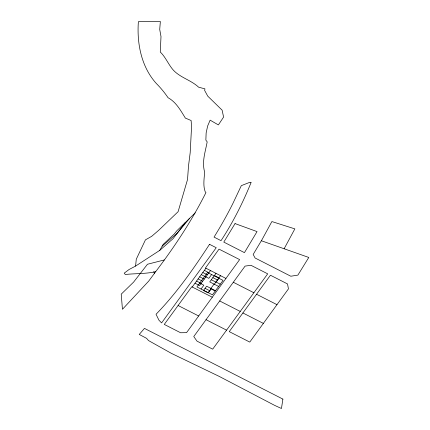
<?xml version="1.0" encoding="UTF-8"?>
<svg xmlns="http://www.w3.org/2000/svg" width="430" height="430" viewBox="0 0 430 430"><rect width="100%" height="100%" fill="white"/><g stroke="black" fill="none" stroke-linecap="round" stroke-linejoin="round"><path stroke-width="0.64" d="M155.703 271.642C145.727 274.012 135.428 273.351 125.286 274.507L124.232 273.147L129.005 269.546L135.595 266.073L136.267 259.242L145.453 239.838L151.677 236.333L158.702 230.303L178.106 211.689L187.534 179.525L188.49 166.098L190.189 152.677L191.554 126.855L191.13 120.524L185.185 118.008L185.11 117.669C180.45 110.161 176.08 102.114 168.044 97.696C164.577 92.568 160.675 87.854 156.321 83.484C141.293 66.838 136.788 43.468 138.379 21.667L160.358 21.5L159.718 29.433L160.997 36.572L160.277 52.025C165.711 57.168 168.399 64.634 173.419 70.23C180.498 77.755 191.135 80.152 198.638 87.204L204.959 88.854L204.632 90.418L207.771 96.159L222.117 110.161L223.589 117.078L218.386 124.92L210.13 120.158L207.642 126.001L206.147 132.897L205.857 140.099L207.179 141.878C205.32 151.935 201.724 161.793 204.626 172.032C204.239 178.574 202.863 185.577 205.244 191.839L205.948 192.565C191.947 220.558 174.585 246.723 155.703 271.642L148.694 281.123L122.453 309.288L121.217 294.168L133.606 282.091L147.469 264.251L164.26 259.957M135.595 266.073L159.75 250.378L163.115 244.45L174.263 234.033L176.816 230.786L195.236 212.828M284.133 248.76L294.856 228.884L271.884 221.557L261.908 239.827L253.162 254.452L255.108 258.011L290.82 276.232L297.899 275.103L308.783 257.452L261.37 240.746M225.944 278.43L205.481 267.987L219.01 249.131L239.634 259.596L186.555 332.653L180.605 332.755L164.276 324.419L191.775 286.762L212.286 297.227M206.04 319.683L193.763 336.545L197.01 341.14L212.689 349.149L267.702 273.84L250.943 265.283L245.078 266.106L206.04 319.683L226.567 330.154M263.359 323.403L249.766 342.097L229.254 331.627L270.443 275.232L287.525 283.945L288.444 288.901L263.359 323.403L242.885 312.965M192.231 286.993L205.938 268.223M210.506 270.551L199.574 285.531L195.005 283.203M201.047 289.024L203.831 285.214L199.724 283.117M211.614 274.55L208.829 278.366L204.723 276.27M215.989 273.351L209.738 281.908L218.607 286.434M210.915 288.385L214.038 284.106M211.184 288.519L208.061 292.803L203.492 290.47L206.615 286.192L215.484 290.718M214.307 284.241L220.558 275.678M208.356 292.755L211.141 288.944L215.247 291.04M218.918 278.28L216.139 282.096L220.246 284.192M185.308 222.514L173.145 238.596L159.75 250.378M189.689 218.236L177.128 233.334L162.153 246.148M233.313 282.257L253.888 292.755M256.554 294.249L276.985 304.671M204.374 270.363L208.942 272.69M214.425 275.49L218.994 277.823M202.815 272.502L207.384 274.834M212.861 277.629L217.429 279.962M201.251 274.641L205.82 276.974M211.302 279.769L215.871 282.101M199.692 276.78L204.255 279.113M198.128 278.919L202.697 281.252M196.564 281.059L201.132 283.392M205.051 288.331L209.62 290.664M219.687 300.962L240.236 311.438M178.101 305.499L198.66 315.98M153.714 271.792L154.531 273.227M282.892 399.11L281.457 408.5L274.695 405.404L219.155 376.368L171.505 353.422L148.463 340.522L146.63 338.367L139.25 334.443L144.464 328.396L282.892 399.11M251.05 182.605C242.859 202.831 232.974 222.396 221.02 240.671L214.054 237.107L217.553 231.351A442.986 376.492 -19.2 0 0 232.813 203.637L241.321 185.642L249.835 182.304L251.05 182.605M235.049 223.589L223.799 242.095L244.439 252.641L257.049 231.593L235.049 223.589M209.534 244.315C193.478 268.922 176.585 293.169 156.031 314.276L158.96 320.221L161.589 322.914L216.231 247.712L209.534 244.315M207.502 272.453L196.94 286.928L212.463 294.851L223.03 280.376L207.502 272.453"/></g></svg>
